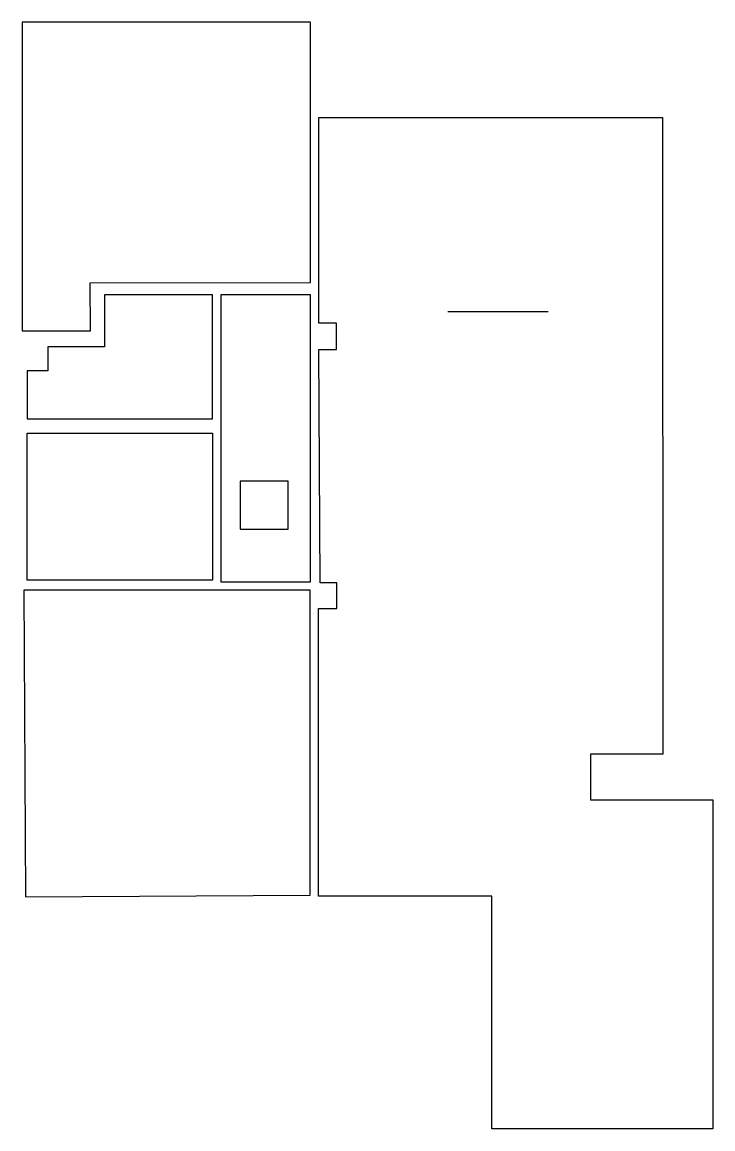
# Model space of a CAD drawing. Header units: metres. Extents: x 2566509.9 to 2566518.5, y 5161957.1 to 5161970.9.
import ezdxf

# ---------------------------------------------------------------- set-up
doc = ezdxf.new("R2010")
doc.units = ezdxf.units.M
doc.layers.add('AREE LEONARDO', color=5, linetype='Continuous')

msp = doc.modelspace()

# ---------------------------------------------------------------- linework, layer by layer
at = {"layer": 'AREE LEONARDO', "color": 0}
msp.add_line((2566515.233, 5161967.305), (2566516.484, 5161967.305), dxfattribs=at)
at = {"layer": 'AREE LEONARDO', "color": 5}
for points in [[(2566509.915, 5161970.919), (2566509.915, 5161967.062), (2566510.767, 5161967.062), (2566510.766, 5161967.662), (2566513.515, 5161967.665), (2566513.515, 5161970.919), (2566509.915, 5161970.919)], [(2566513.622, 5161969.727), (2566517.912, 5161969.727), (2566517.918, 5161961.776), (2566517.013, 5161961.776), (2566517.013, 5161961.206), (2566518.542, 5161961.206), (2566518.542, 5161957.096), (2566515.782, 5161957.096), (2566515.782, 5161960.004), (2566513.617, 5161960.004), (2566513.617, 5161963.594), (2566513.845, 5161963.594), (2566513.845, 5161963.914), (2566513.638, 5161963.914), (2566513.62, 5161966.832), (2566513.84, 5161966.832), (2566513.84, 5161967.157), (2566513.622, 5161967.157), (2566513.622, 5161969.727)], [(2566509.937, 5161963.824), (2566509.958, 5161959.994), (2566513.512, 5161960.014), (2566513.512, 5161963.824), (2566509.937, 5161963.824)]]:
    msp.add_lwpolyline(points, dxfattribs=at)
at = {"layer": 'AREE LEONARDO', "color": 3}
for points in [[(2566510.237, 5161966.864), (2566510.237, 5161966.562), (2566509.977, 5161966.562), (2566509.977, 5161965.962), (2566512.292, 5161965.962), (2566512.292, 5161967.514), (2566510.943, 5161967.514), (2566510.943, 5161966.864), (2566510.237, 5161966.864)], [(2566509.977, 5161965.787), (2566512.292, 5161965.787), (2566512.292, 5161963.947), (2566509.977, 5161963.947), (2566509.977, 5161965.787)]]:
    msp.add_lwpolyline(points, dxfattribs=at)
at = {"layer": 'AREE LEONARDO', "color": 6}
msp.add_lwpolyline([(2566512.397, 5161967.514), (2566512.397, 5161963.929), (2566513.515, 5161963.929), (2566513.515, 5161967.514), (2566512.397, 5161967.514)], dxfattribs=at)
at = {"layer": 'AREE LEONARDO', "color": 1}
msp.add_lwpolyline([(2566512.638, 5161964.585), (2566512.638, 5161964.585), (2566513.238, 5161964.585), (2566513.238, 5161965.185), (2566512.638, 5161965.185), (2566512.638, 5161964.585)], dxfattribs=at)

doc.saveas('drawing.dxf')
